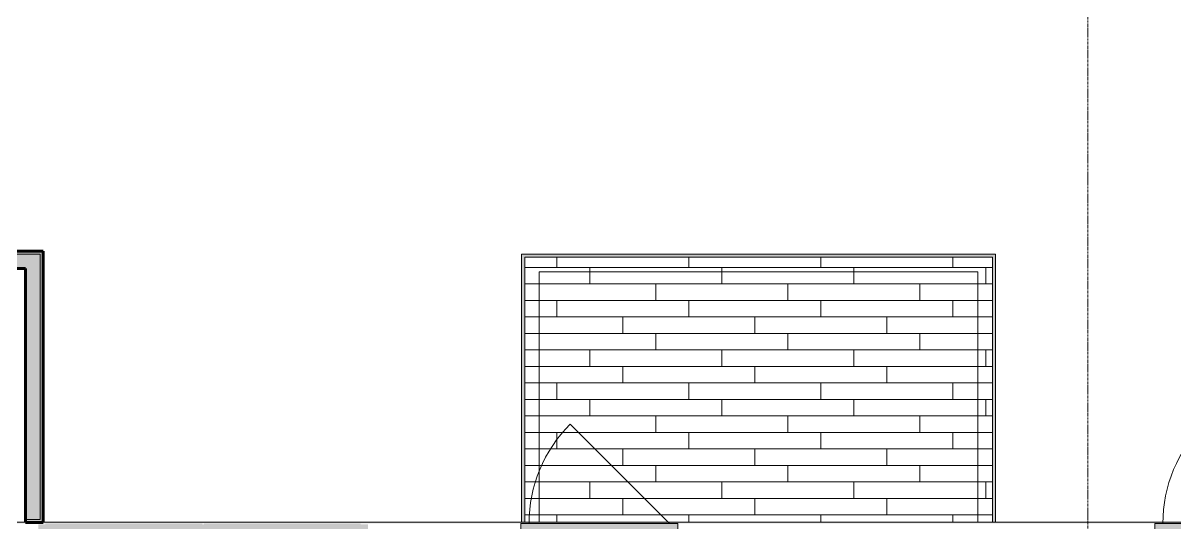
# Model space of a CAD drawing. Header units: inches. Extents: x -4169 to -1846, y 9706 to 12377.
# Drawn here: x -2758.4 to -2479.2, y 10851.5 to 10972.7 of the extents above; entities that cross this region are included whole.
import ezdxf

# ---------------------------------------------------------------- set-up
doc = ezdxf.new("R2010")
doc.units = ezdxf.units.IN
doc.header["$MEASUREMENT"] = 0
doc.linetypes.add('Grid Line 1_2_', pattern=[0.875, 0.5, -0.125, 0.125, -0.125])
for name, color, linetype, lineweight in [('0-1', 7, 'Continuous', 5), ('0-3', 250, 'Continuous', 9), ('A-FLOR-2', 7, 'Continuous', 18), ('A-FLOR-PATT-1', 252, 'Continuous', 9), ('A-GLAZ-1', 7, 'Continuous', 18), ('A-GLAZ-4', 135, 'Continuous', 18), ('A-WALL-3', 50, 'Continuous', 60), ('A-WALL-4', 7, 'Continuous', 18), ('A-WALL-6', 254, 'Continuous', 5), ('A-WALL-7', 31, 'Continuous', 18), ('A-WALL-9', 45, 'Continuous', 18), ('S-GRID-1', 1, 'Grid Line 1_2_', 9)]:
    doc.layers.add(name, color=color, linetype=linetype, lineweight=lineweight)

# ---------------------------------------------------------------- blocks, each defined once
blk = doc.blocks.new('Basic Wall _ EXT - FIBER CEMENT - LARGE - ___-2505166-ENLARGED RCP - 2ND FLOOR PLAN')
at = {"layer": 'A-WALL-9'}
h = blk.add_hatch(color=256, dxfattribs=at)
h.paths.add_polyline_path([(-3225.91, 10849.64), (-3212.17, 10849.64), (-3212.17, 10851.14), (-3213.92, 10851.14), (-3213.92, 10851.33), (-3251.95, 10851.33), (-3251.95, 10851.14), (-3252.51, 10851.14), (-3252.51, 10849.64), (-3226.41, 10849.64)], flags=0)
h.paths.add_polyline_path([(-3121.16, 10849.64), (-3097.16, 10849.64), (-3097.16, 10851.14), (-3098.91, 10851.14), (-3098.91, 10851.33), (-3136.94, 10851.33), (-3136.94, 10851.14), (-3137.31, 10851.14), (-3137.31, 10849.64), (-3121.66, 10849.64)], flags=0)
h.paths.add_polyline_path([(-2720.42, 10849.64), (-2674.76, 10849.64), (-2674.76, 10851.14), (-2676.51, 10851.14), (-2676.51, 10851.33), (-2714.54, 10851.33), (-2714.54, 10851.14), (-2714.91, 10851.14), (-2714.91, 10851.33), (-2752.94, 10851.33), (-2752.94, 10851.14), (-2754.69, 10851.14), (-2754.69, 10849.64), (-2720.92, 10849.64)], flags=0)
h.paths.add_polyline_path([(-2829.74, 10851.08), (-2791.71, 10851.08), (-2791.71, 10851.39), (-2292.14, 10851.39), (-2292.14, 10851.08), (-2254.11, 10851.08), (-2254.11, 10851.39), (-2067.92, 10851.39), (-2067.63, 10851.68), (-2215.71, 10851.68), (-2215.71, 10851.58), (-2219.96, 10851.58), (-2219.96, 10851.68), (-2326.29, 10851.68), (-2326.29, 10851.58), (-2330.54, 10851.58), (-2330.54, 10851.68), (-2753.5, 10851.68), (-2753.5, 10851.58), (-2757.75, 10851.58), (-2757.75, 10851.68), (-2864.07, 10851.68), (-2864.07, 10851.58), (-2868.32, 10851.58), (-2868.32, 10851.68), (-3252.7, 10851.68), (-3252.7, 10851.58), (-3256.95, 10851.58), (-3256.95, 10851.68), (-3363.27, 10851.68), (-3363.27, 10851.58), (-3367.52, 10851.58), (-3367.52, 10851.68), (-3399.76, 10851.68), (-3400.05, 10851.39), (-3328.94, 10851.39), (-3328.94, 10851.08), (-3290.91, 10851.08), (-3290.91, 10851.39), (-2829.74, 10851.39), (-2829.74, 10851.14)], flags=0)
h = blk.add_hatch(color=256, dxfattribs=at)
h.paths.add_polyline_path([(-3399.76, 10851.68), (-3367.52, 10851.68), (-3367.52, 10851.71), (-3399.72, 10851.71)], flags=0)
h.paths.add_polyline_path([(-2070.67, 10851.68), (-2067.63, 10851.68), (-2067.63, 10851.71), (-2215.71, 10851.71), (-2215.71, 10851.68), (-2071.34, 10851.68)], flags=0)
h.paths.add_polyline_path([(-3363.27, 10851.68), (-3256.95, 10851.68), (-3256.95, 10851.71), (-3363.27, 10851.71)], flags=0)
h.paths.add_polyline_path([(-3252.7, 10851.68), (-2868.32, 10851.68), (-2868.32, 10851.71), (-3252.7, 10851.71)], flags=0)
h.paths.add_polyline_path([(-2219.96, 10851.68), (-2219.96, 10851.71), (-2326.29, 10851.71), (-2326.29, 10851.68), (-2248.61, 10851.68)], flags=0)
h.paths.add_polyline_path([(-2333.02, 10851.68), (-2330.54, 10851.68), (-2330.54, 10851.71), (-2753.5, 10851.71), (-2753.5, 10851.68), (-2341.47, 10851.68)], flags=0)
h.paths.add_polyline_path([(-2864.07, 10851.68), (-2757.75, 10851.68), (-2757.75, 10851.71), (-2864.07, 10851.71)], flags=0)
at = {"layer": 'A-WALL-4'}
for p, q in [((-2757.75, 10851.71), (-2864.07, 10851.71)), ((-2864.07, 10851.68), (-2757.75, 10851.68)), ((-2330.53, 10851.71), (-2753.5, 10851.71)), ((-2753.5, 10851.68), (-2330.54, 10851.68))]:
    blk.add_line(p, q, dxfattribs=at)
blk = doc.blocks.new('_THE_ WINDOW _ DOOR - Window - 2nd Floor-2480464-ENLARGED RCP - 2ND FLOOR PLAN')
at = {"layer": 'A-GLAZ-1'}
blk.add_hatch(color=256, dxfattribs=at).paths.add_polyline_path([(-19.01, -1.56), (19.01, -1.56), (19.01, 4.44), (-19.01, 4.44), (-19.01, 0.03)], flags=0)
at = {"layer": 'A-GLAZ-4'}
for points in [[(1.58, -3.36), (19.01, -3.36), (18.99, -3.24), (-19.01, -3.25), (-19.01, -3.36), (-2.64, -3.36)], [(-19.01, -3.49), (19.01, -3.47), (18.99, -3.36), (-19.01, -3.36), (-19.01, -3.48)]]:
    blk.add_hatch(color=256, dxfattribs=at).paths.add_polyline_path(points, flags=0)
at = {"layer": 'A-GLAZ-1'}
for p, q in [((-7.05, 28.5), (17.01, 4.44)), ((19.01, 4.44), (-19.01, 4.44)), ((-19.01, 4.44), (-19.01, -1.56)), ((19.01, 4.44), (19.01, -1.56)), ((-19.01, -1.56), (19.01, -1.56)), ((-19.01, -3.24), (19.01, -3.24)), ((-19.01, -3.24), (-19.01, -3.36)), ((-19.01, -3.36), (-19.01, -3.49)), ((19.01, -3.49), (-19.01, -3.49)), ((19.01, -3.36), (19.01, -3.24)), ((19.01, -3.49), (19.01, -3.36))]:
    blk.add_line(p, q, dxfattribs=at)
blk.add_arc((17.01, 4.44), 34.02, 135, 180, dxfattribs=at)
blk = doc.blocks.new('CTR - 1st Phase - Shell_rvt-1-ENLARGED RCP - 2ND FLOOR PLAN')
at = {"layer": 'A-FLOR-PATT-1'}
h = blk.add_hatch(dxfattribs=at)
h.set_pattern_fill('FP_33', color=256, style=0, pattern_type=2)
h.set_pattern_definition([(0, (20682.963, -10966.566), (0, -4), []), (270, (20682.963, -10966.566), (-8, -8), [4, -28]), (270, (20698.963, -10970.566), (-8, -8), [4, -28])])
h.paths.add_polyline_path([(-2636.8, 10851.71), (-2523.47, 10851.71), (-2523.47, 10915.89), (-2636.8, 10915.89), (-2636.8, 10852.38)], flags=0)
at = {"layer": 'A-WALL-4'}
blk.add_hatch(color=256, dxfattribs=at).paths.add_polyline_path([(-2755.1, 10852.33), (-2754.25, 10852.33), (-2754.25, 10916.64), (-2757.75, 10916.64), (-2757.75, 10852.33)], flags=0)
at = {"layer": 'A-WALL-6'}
for points in [[(-2864.07, 10913.14), (-2757.75, 10913.14), (-2757.75, 10916.64), (-2864.07, 10916.64)], [(-2755.1, 10851.58), (-2753.5, 10851.58), (-2753.5, 10917.39), (-2754.25, 10917.39), (-2754.25, 10852.33), (-2757.75, 10852.33), (-2757.75, 10851.58)], [(-2637.49, 10851.71), (-2636.8, 10851.71), (-2636.8, 10915.89), (-2633.3, 10915.89), (-2633.3, 10916.64), (-2637.55, 10916.64), (-2637.55, 10851.71)], [(-2633.3, 10915.89), (-2526.97, 10915.89), (-2526.97, 10916.64), (-2633.3, 10916.64)], [(-2522.72, 10851.71), (-2522.72, 10916.64), (-2526.97, 10916.64), (-2526.97, 10915.89), (-2523.47, 10915.89), (-2523.47, 10851.71), (-2522.78, 10851.71)]]:
    blk.add_hatch(color=256, dxfattribs=at).paths.add_polyline_path(points, flags=0)
at = {"layer": 'A-WALL-7'}
blk.add_hatch(color=256, dxfattribs=at).paths.add_polyline_path([(-2856.4, 10916.64), (-2754.25, 10916.64), (-2754.26, 10917.39), (-2867.57, 10917.39), (-2867.57, 10916.64), (-2864.07, 10916.64)], flags=0)
at = {"layer": 'A-FLOR-2'}
for p, q in [((-2636.8, 10851.71), (-2636.8, 10915.89)), ((-2636.8, 10915.89), (-2523.47, 10915.89)), ((-2523.47, 10915.89), (-2523.47, 10851.71))]:
    blk.add_line(p, q, dxfattribs=at)
at = {"layer": 'A-WALL-3'}
for p, q in [((-2864.07, 10917.39), (-2757.75, 10917.39)), ((-2757.75, 10917.39), (-2754.25, 10917.39)), ((-2754.25, 10917.39), (-2753.5, 10917.39)), ((-2753.5, 10917.39), (-2753.5, 10851.58)), ((-2757.75, 10913.14), (-2864.07, 10913.14)), ((-2757.75, 10852.33), (-2757.75, 10913.14)), ((-2757.75, 10851.58), (-2757.75, 10852.33)), ((-2754.25, 10851.58), (-2757.75, 10851.58)), ((-2753.5, 10851.58), (-2754.25, 10851.58))]:
    blk.add_line(p, q, dxfattribs=at)
at = {"layer": 'A-WALL-4'}
for p, q in [((-2757.75, 10916.64), (-2864.07, 10916.64)), ((-2754.25, 10916.64), (-2757.75, 10916.64)), ((-2754.25, 10916.64), (-2754.25, 10852.33)), ((-2637.55, 10916.64), (-2637.55, 10851.71)), ((-2637.55, 10916.64), (-2633.3, 10916.64)), ((-2526.97, 10916.64), (-2633.3, 10916.64)), ((-2526.97, 10916.64), (-2522.72, 10916.64)), ((-2522.72, 10851.71), (-2522.72, 10916.64)), ((-2633.3, 10912.39), (-2526.97, 10912.39)), ((-2633.3, 10851.71), (-2633.3, 10912.39)), ((-2526.97, 10912.39), (-2526.97, 10851.71)), ((-2754.25, 10852.33), (-2757.75, 10852.33))]:
    blk.add_line(p, q, dxfattribs=at)
at = {"layer": 'S-GRID-1'}
blk.add_line((-2500.32, 9836.18), (-2500.32, 12344.54), dxfattribs=at)
at = {"layer": '0-3'}
for name, p in [('_THE_ WINDOW _ DOOR - Window - 2nd Floor-2480464-ENLARGED RCP - 2ND FLOOR PLAN', (-2618.72, 10846.95)), ('_THE_ WINDOW _ DOOR - Window - 2nd Floor-2480464-ENLARGED RCP - 2ND FLOOR PLAN', (-2465.12, 10846.95)), ('Basic Wall _ EXT - FIBER CEMENT - LARGE - ___-2505166-ENLARGED RCP - 2ND FLOOR PLAN', (0, 0))]:
    blk.add_blockref(name, p, dxfattribs=at)

msp = doc.modelspace()

# ---------------------------------------------------------------- block references
at = {"layer": '0-1'}
msp.add_blockref('CTR - 1st Phase - Shell_rvt-1-ENLARGED RCP - 2ND FLOOR PLAN', (0, 0), dxfattribs=at)

doc.saveas('drawing.dxf')
